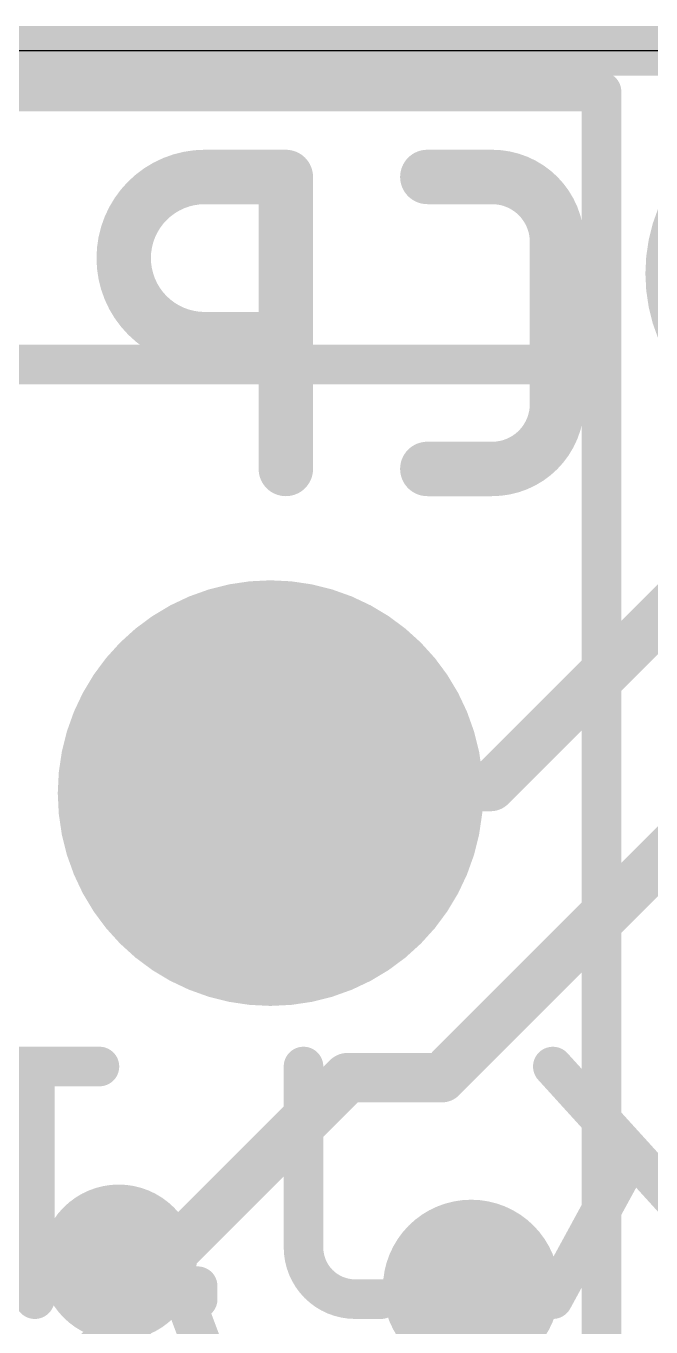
# Model space of a CAD drawing. Extents: x -0.1 to 25.5, y -0.1 to 17.9.
# Drawn here: x 13.14 to 16.35, y 11.23 to 17.91 of the extents above; entities that cross this region are included whole.
import ezdxf

# ---------------------------------------------------------------- set-up
doc = ezdxf.new("R2010")
doc.units = 0
for name, color, linetype in [('1', 12, 'CONTINUOUS'), ('16', 5, 'CONTINUOUS'), ('17', 110, 'CONTINUOUS'), ('18', 110, 'CONTINUOUS'), ('20', 31, 'CONTINUOUS'), ('21', 40, 'CONTINUOUS'), ('22', 6, 'CONTINUOUS')]:
    doc.layers.add(name, color=color, linetype=linetype)

# ---------------------------------------------------------------- blocks, each defined once
blk = doc.blocks.new('ROUNDP')
at = {"const_width": 0.5}
blk.add_lwpolyline([(0, -0.25, 1), (0, 0.25, 1), (0, -0.25)], format="xyb", dxfattribs=at)
blk = doc.blocks.new('ROUNDV')
at = {"const_width": 0.5}
blk.add_lwpolyline([(0, -0.25, 1), (0, 0.25, 1), (0, -0.25)], format="xyb", dxfattribs=at)

msp = doc.modelspace()

# ---------------------------------------------------------------- linework, layer by layer
at = {"layer": '1'}
for points, const_width in [([(0, 17.78), (25.4, 17.78)], 0.254), ([(16.576, 15.0495), (15.5305, 14.004)], 0.254), ([(15.5305, 14.004), (14.4, 13.97)], 0.254), ([(16.4855, 13.716), (15.279, 12.5095)], 0.254), ([(14.7955, 12.5095), (13.6843, 11.3983)], 0.254), ([(15.279, 12.5095), (14.7955, 12.5095)], 0.254), ([(13.6208, 11.561), (13.6843, 11.561)], 0.2032), ([(13.6843, 11.561), (13.6843, 11.3983)], 0.2032), ([(13.6843, 11.3983), (13.6843, 11.2713)], 0.2032), ([(13.6843, 11.2713), (13.35, 10.937)], 0.254)]:
    msp.add_lwpolyline(points, dxfattribs=dict(at, const_width=const_width))
for points, const_width in [([(14.3981, 14.0335, 1), (14.4019, 13.9065)], 0.127), ([(15.4856, 14.0489, 1), (15.5754, 13.9591)], 0.127), ([(15.5324, 13.9405, 1), (15.5286, 14.0675)], 0.127), ([(14.7955, 12.573, 1), (14.7955, 12.446)], 0.127), ([(14.8404, 12.4646, 1), (14.7506, 12.5544)], 0.127), ([(15.279, 12.446, 1), (15.279, 12.573)], 0.127), ([(15.2341, 12.5544, 1), (15.3239, 12.4646)], 0.127), ([(13.6208, 11.6118, 1), (13.6208, 11.5102)], 0.1016), ([(13.7351, 11.561, 1), (13.6334, 11.561)], 0.1016), ([(13.6843, 11.5102, 1), (13.6843, 11.6118)], 0.1016), ([(13.6393, 11.4432, 1), (13.7292, 11.3533)], 0.127), ([(13.7351, 11.3983, 1), (13.6334, 11.3983)], 0.1016), ([(13.6334, 11.3983, 1), (13.7351, 11.3983)], 0.1016), ([(13.7292, 11.2263, 1), (13.6393, 11.3162)], 0.127), ([(13.6334, 11.2713, 1), (13.7351, 11.2713)], 0.1016)]:
    msp.add_lwpolyline(points, format="xyb", dxfattribs=dict(at, const_width=const_width))
at = {"layer": '16'}
for points, const_width in [([(0, 17.78), (25.4, 17.78)], 0.254), ([(12.238, 11.6372), (13.5446, 11.6372)], 0.2032), ([(13.5446, 11.6372), (13.6208, 11.561)], 0.2032)]:
    msp.add_lwpolyline(points, dxfattribs=dict(at, const_width=const_width))
at = {"layer": '16', "const_width": 0.1016}
for points in [[(13.5805, 11.6731, 1), (13.5086, 11.6013)], [(13.5446, 11.5864, 1), (13.5446, 11.688)], [(13.5848, 11.5251, 1), (13.6567, 11.5969)]]:
    msp.add_lwpolyline(points, format="xyb", dxfattribs=at)
at = {"layer": '20'}
msp.add_line((22.86, 17.78), (2.54, 17.78), dxfattribs=at)
at = {"layer": '21', "const_width": 0.2032}
for points in [[(16.1, 17.57), (9.1, 17.57)], [(16.1, 16.17), (16.1, 17.57)], [(16.1, 16.17), (9.1, 16.17)], [(16.1, 10.57), (16.1, 16.17)]]:
    msp.add_lwpolyline(points, dxfattribs=at)
at = {"layer": '21'}
for points, const_width in [([(16.1508, 17.57, 1), (16.0492, 17.57)], 0.1016), ([(16.1, 17.5192, 1), (16.1, 17.6208)], 0.1016), ([(17.2085, 15.8553, 1), (17.2085, 17.4187, 1), (17.2085, 15.8553)], 0.2032), ([(16.1508, 16.17, 1), (16.0492, 16.17)], 0.1016), ([(16.1, 16.1192, 1), (16.1, 16.2208)], 0.1016), ([(16.0492, 16.17, 1), (16.1508, 16.17)], 0.1016)]:
    msp.add_lwpolyline(points, format="xyb", dxfattribs=dict(at, const_width=const_width))
at = {"layer": '22'}
for points, const_width in [([(14.0627, 17.1323, 1), (14.0627, 16.2997)], 0.2794), ([(14.0627, 17.2021, 1), (14.0627, 17.0625)], 0.1397), ([(14.0627, 17.0625, 1), (14.0627, 17.2021)], 0.1397), ([(14.5488, 17.1323, 1), (14.4091, 17.1323)], 0.1397), ([(14.479, 17.0625, 1), (14.479, 17.2021)], 0.1397), ([(15.2054, 17.2021, 1), (15.2054, 17.0625)], 0.1397), ([(15.5384, 17.2022, 1), (15.5384, 17.0625)], 0.1397), ([(15.8714, 16.7993, 0.4142), (15.5384, 17.1323)], 0.2794), ([(15.5384, 17.0625, 1), (15.5384, 17.2021)], 0.1397), ([(15.9413, 16.7993, 1), (15.8016, 16.7993)], 0.1397), ([(15.8016, 16.7993, 1), (15.9413, 16.7993)], 0.1397), ([(14.0627, 16.3696, 1), (14.0627, 16.2299)], 0.1397), ([(14.0627, 16.2299, 1), (14.0627, 16.3696)], 0.1397), ([(14.479, 16.2299, 1), (14.479, 16.3696)], 0.1397), ([(15.5384, 15.6337, 0.4142), (15.8714, 15.9667)], 0.2794), ([(15.9413, 15.9667, 1), (15.8016, 15.9667)], 0.1397), ([(15.8016, 15.9667, 1), (15.9413, 15.9667)], 0.1397), ([(15.2054, 15.7036, 1), (15.2054, 15.5639)], 0.1397), ([(15.5384, 15.7036, 1), (15.5384, 15.5639)], 0.1397), ([(15.5384, 15.5639, 1), (15.5384, 15.7036)], 0.1397), ([(14.4091, 15.6337, 1), (14.5488, 15.6337)], 0.1397), ([(13.241, 12.5667, 1), (13.1394, 12.5667)], 0.1016), ([(13.5218, 12.5159, 1), (13.5218, 12.6175)], 0.1016), ([(14.6205, 12.5667, 1), (14.5189, 12.5667)], 0.1016), ([(15.8874, 12.6008, 1), (15.8123, 12.5325)], 0.1016), ([(16.2924, 12.0781, 1), (16.2032, 12.1267)], 0.1016), ([(14.5697, 11.6381, 0.4142), (14.835, 11.3728)], 0.2032), ([(14.6205, 11.6381, 1), (14.5189, 11.6381)], 0.1016), ([(14.5189, 11.6381, 1), (14.6205, 11.6381)], 0.1016), ([(13.96, 11.49, 1), (13.96, 11.3884)], 0.1016), ([(14.0108, 11.4392, 1), (13.9092, 11.4392)], 0.1016), ([(14.0771, 11.4392, 1), (13.9755, 11.4392)], 0.1016), ([(14.0263, 11.3884, 1), (14.0263, 11.49)], 0.1016), ([(15.343, 11.49, 1), (15.343, 11.3884)], 0.1016), ([(15.3938, 11.4392, 1), (15.2922, 11.4392)], 0.1016), ([(15.4602, 11.4392, 1), (15.3586, 11.4392)], 0.1016), ([(15.4094, 11.3884, 1), (15.4094, 11.49)], 0.1016), ([(13.1394, 11.3728, 1), (13.241, 11.3728)], 0.1016), ([(13.96, 11.4237, 1), (13.96, 11.322)], 0.1016), ([(13.9092, 11.3728, 1), (14.0108, 11.3728)], 0.1016), ([(14.0076, 11.3907, 1), (13.9125, 11.355)], 0.1016), ([(13.9755, 11.3728, 1), (14.0771, 11.3728)], 0.1016), ([(14.0263, 11.322, 1), (14.0263, 11.4237)], 0.1016), ([(14.835, 11.4237, 1), (14.835, 11.322)], 0.1016), ([(14.835, 11.322, 1), (14.835, 11.4237)], 0.1016), ([(14.9676, 11.322, 1), (14.9676, 11.4237)], 0.1016), ([(15.343, 11.4237, 1), (15.343, 11.322)], 0.1016), ([(15.2922, 11.3728, 1), (15.3938, 11.3728)], 0.1016), ([(15.3906, 11.3907, 1), (15.2955, 11.355)], 0.1016), ([(15.3586, 11.3728, 1), (15.4602, 11.3728)], 0.1016), ([(15.4094, 11.322, 1), (15.4094, 11.4237)], 0.1016), ([(15.8053, 11.3972, 1), (15.8945, 11.3485)], 0.1016)]:
    msp.add_lwpolyline(points, format="xyb", dxfattribs=dict(at, const_width=const_width))
for points, const_width in [([(14.479, 17.1323), (14.0627, 17.1323)], 0.2794), ([(14.479, 15.6337), (14.479, 17.1323)], 0.2794), ([(15.5384, 17.1323), (15.2054, 17.1323)], 0.2794), ([(15.8714, 15.9667), (15.8714, 16.7993)], 0.2794), ([(14.0627, 16.2997), (14.479, 16.2997)], 0.2794), ([(15.2054, 15.6337), (15.5384, 15.6337)], 0.2794), ([(13.5218, 12.5667), (12.8586, 12.5667)], 0.2032), ([(13.1902, 11.3728), (13.1902, 12.5667)], 0.2032), ([(14.5697, 12.5667), (14.5697, 11.6381)], 0.2032), ([(15.8499, 12.5667), (16.5131, 11.8371)], 0.2032), ([(15.8499, 11.3728), (16.2478, 12.1024)], 0.2032), ([(14.0263, 11.4392), (13.96, 11.4392)], 0.2032), ([(13.96, 11.4392), (13.96, 11.3728)], 0.2032), ([(14.0263, 11.3728), (14.0263, 11.4392)], 0.2032), ([(15.4094, 11.4392), (15.343, 11.4392)], 0.2032), ([(15.343, 11.4392), (15.343, 11.3728)], 0.2032), ([(15.4094, 11.3728), (15.4094, 11.4392)], 0.2032), ([(13.96, 11.3728), (14.0263, 11.3728)], 0.2032), ([(13.96, 11.3728), (14.0595, 11.1076)], 0.2032), ([(14.835, 11.3728), (14.9676, 11.3728)], 0.2032), ([(15.343, 11.3728), (15.4094, 11.3728)], 0.2032), ([(15.343, 11.3728), (15.4425, 11.1076)], 0.2032)]:
    msp.add_lwpolyline(points, dxfattribs=dict(at, const_width=const_width))

# ---------------------------------------------------------------- block references
at = {"layer": '17', "xscale": 2.1844, "yscale": 2.1844, "rotation": 180}
msp.add_blockref('ROUNDP', (14.4, 13.97), dxfattribs=at)
msp.add_blockref('ROUNDP', (14.4, 13.97), dxfattribs=at)
at = {"layer": '18'}
for p, xscale, yscale in [((13.6208, 11.561), 0.8001, 0.8001), ((13.6208, 11.561), 0.8001, 0.8001), ((15.4305, 11.43), 0.9064, 0.9064), ((15.4305, 11.43), 0.9064, 0.9064)]:
    msp.add_blockref('ROUNDV', p, dxfattribs=dict(at, xscale=xscale, yscale=yscale))

doc.saveas('drawing.dxf')
